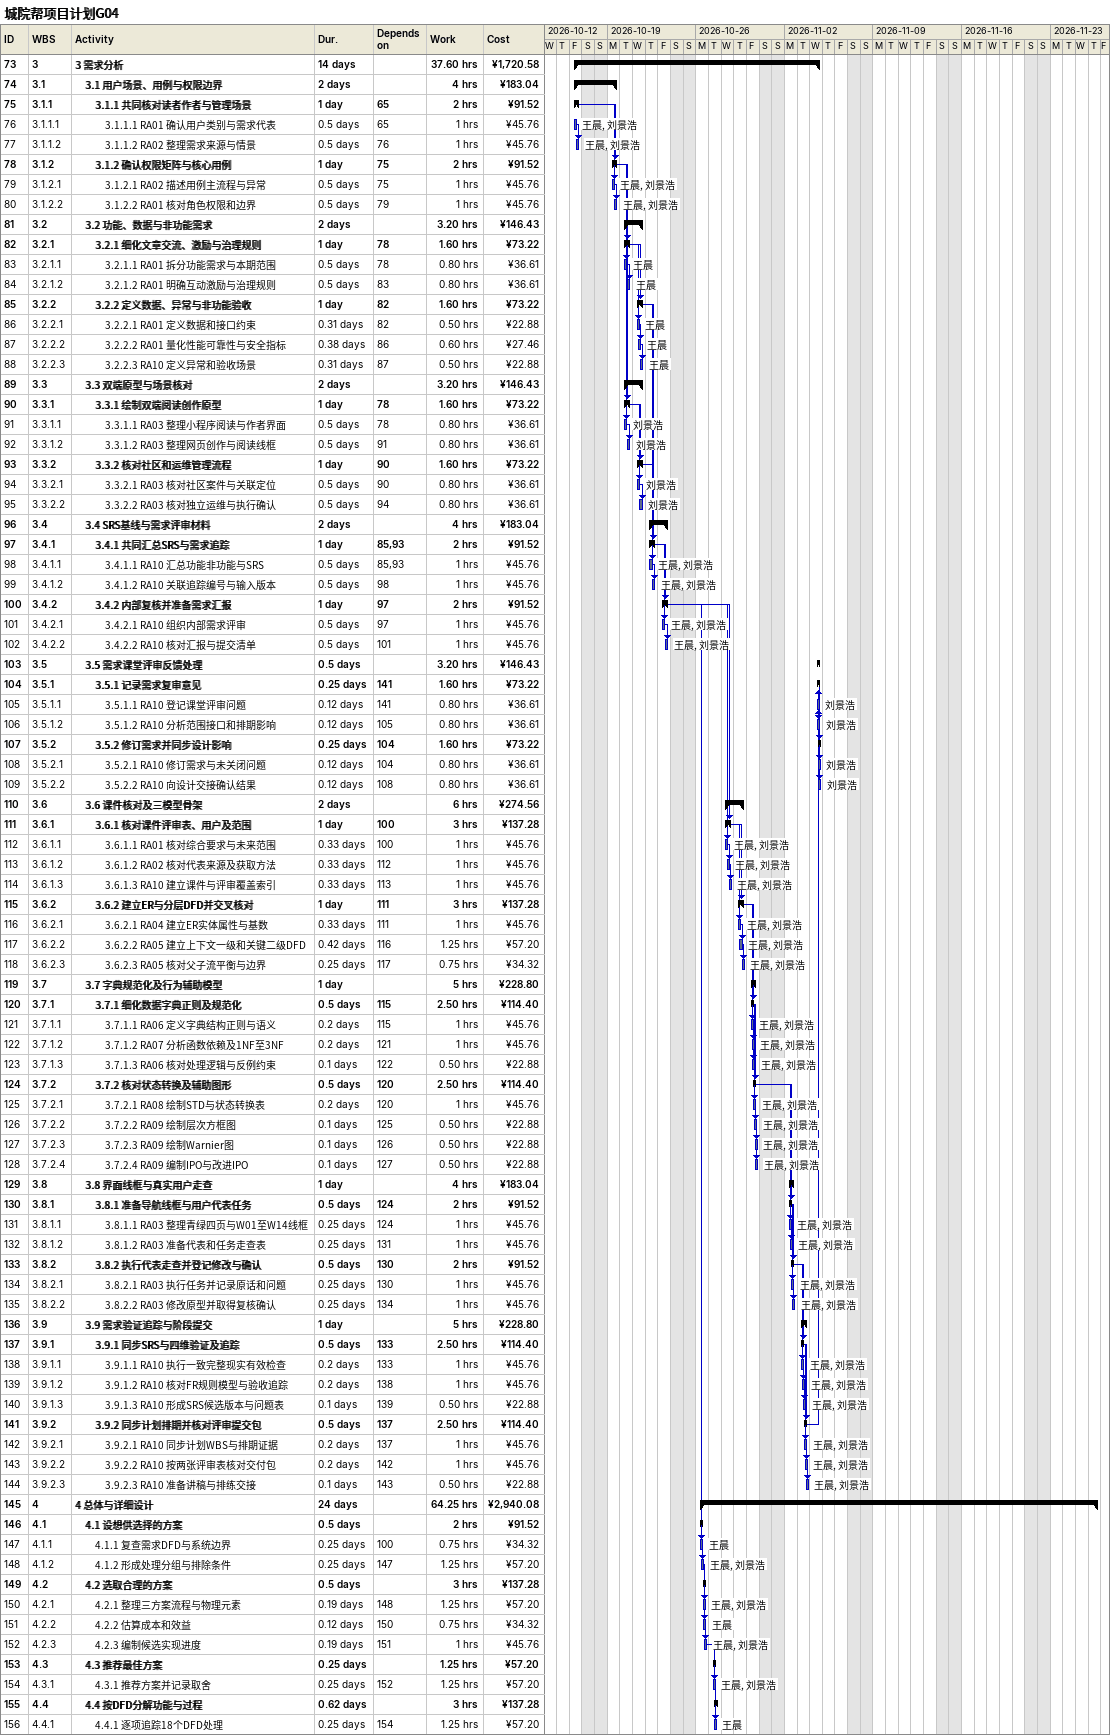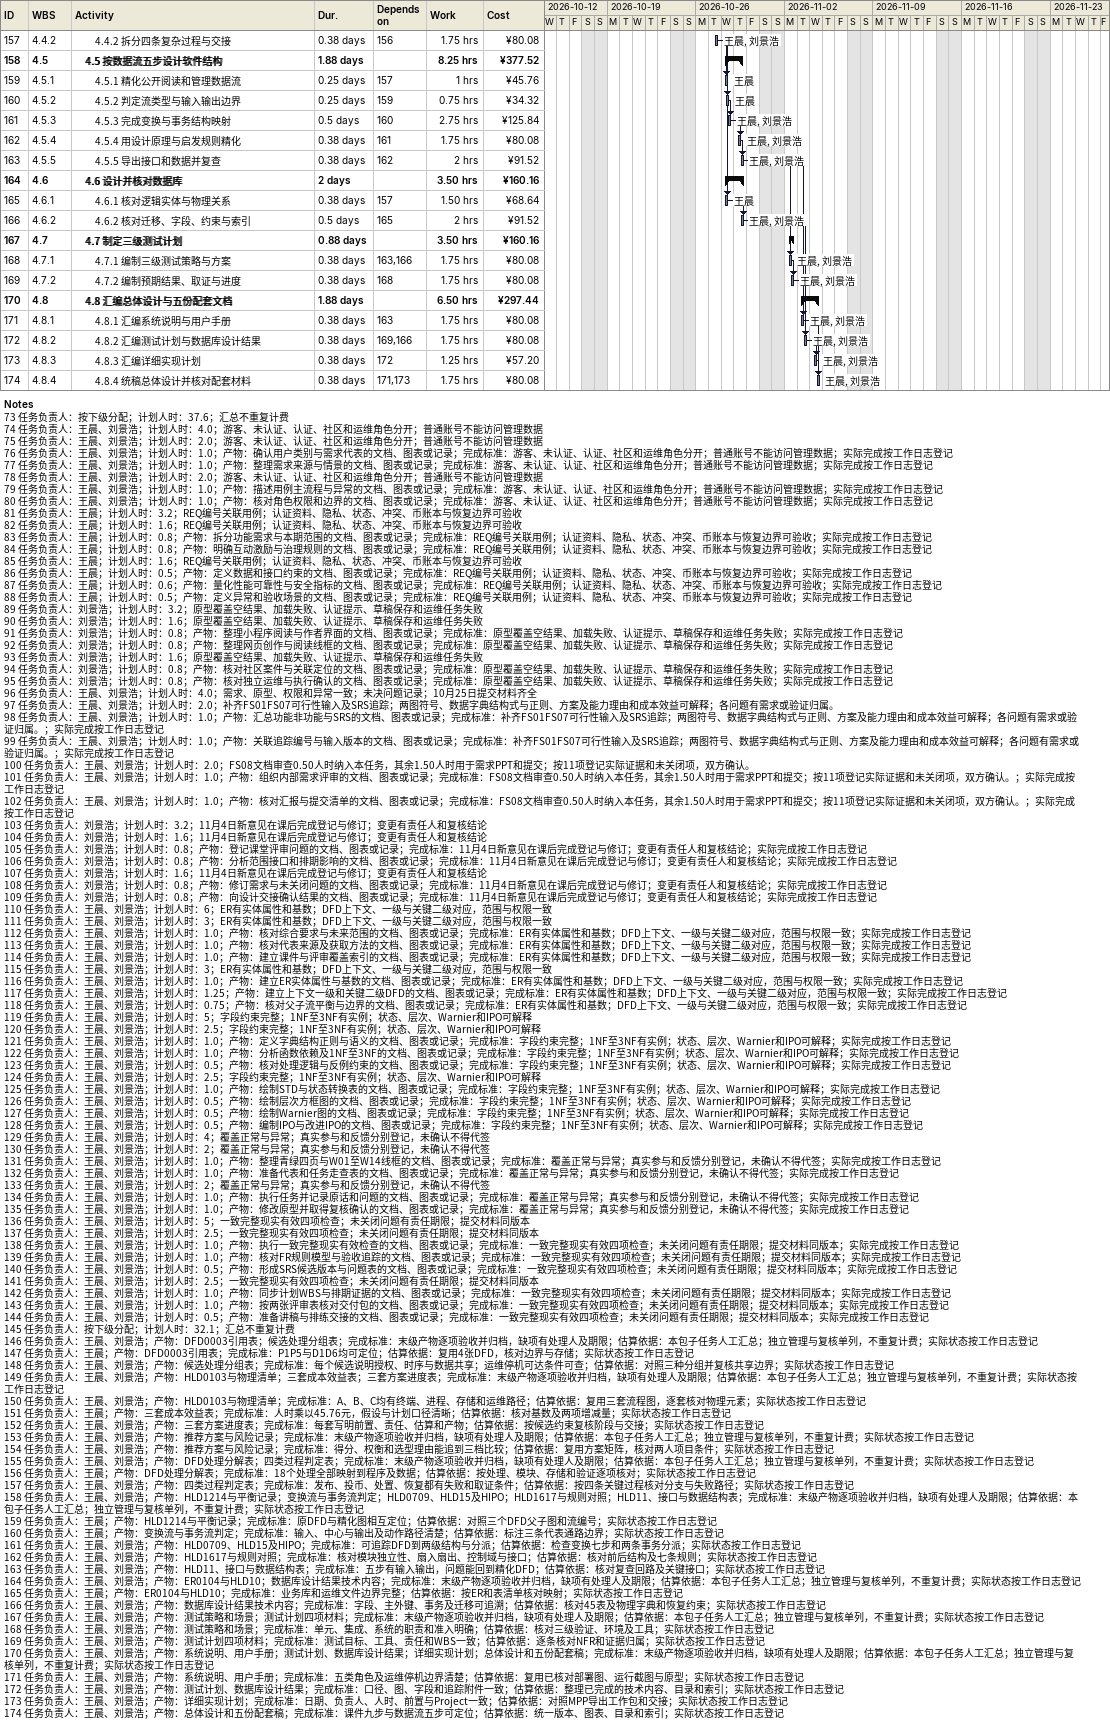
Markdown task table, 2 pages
城院帮项目计划G04

| ID | WBS | Task | Duration | Start | Finish | Predecessors | Resources | Work (h) | Cost (¥) |
|---|---|---|---|---|---|---|---|---|---|
| 73 | 3 | **3 需求分析** | 14d | 2026-10-16 | 2026-11-04 |  |  | 37.60 | 1720.58 |
| 74 | 3.1 | **3.1 用户场景、用例与权限边界** | 2d | 2026-10-16 | 2026-10-19 |  |  | 4 | 183.04 |
| 75 | 3.1.1 | **3.1.1 共同核对读者作者与管理场景** | 1d | 2026-10-16 | 2026-10-16 | 65 |  | 2 | 91.52 |
| 76 | 3.1.1.1 | 3.1.1.1 RA01 确认用户类别与需求代表 | 0.5d | 2026-10-16 | 2026-10-16 | 65 | 王晨, 刘景浩 | 1 | 45.76 |
| 77 | 3.1.1.2 | 3.1.1.2 RA02 整理需求来源与情景 | 0.5d | 2026-10-16 | 2026-10-16 | 76 | 王晨, 刘景浩 | 1 | 45.76 |
| 78 | 3.1.2 | **3.1.2 确认权限矩阵与核心用例** | 1d | 2026-10-19 | 2026-10-19 | 75 |  | 2 | 91.52 |
| 79 | 3.1.2.1 | 3.1.2.1 RA02 描述用例主流程与异常 | 0.5d | 2026-10-19 | 2026-10-19 | 75 | 王晨, 刘景浩 | 1 | 45.76 |
| 80 | 3.1.2.2 | 3.1.2.2 RA01 核对角色权限和边界 | 0.5d | 2026-10-19 | 2026-10-19 | 79 | 王晨, 刘景浩 | 1 | 45.76 |
| 81 | 3.2 | **3.2 功能、数据与非功能需求** | 2d | 2026-10-20 | 2026-10-21 |  |  | 3.20 | 146.43 |
| 82 | 3.2.1 | **3.2.1 细化文章交流、激励与治理规则** | 1d | 2026-10-20 | 2026-10-20 | 78 |  | 1.60 | 73.22 |
| 83 | 3.2.1.1 | 3.2.1.1 RA01 拆分功能需求与本期范围 | 0.5d | 2026-10-20 | 2026-10-20 | 78 | 王晨 | 0.80 | 36.61 |
| 84 | 3.2.1.2 | 3.2.1.2 RA01 明确互动激励与治理规则 | 0.5d | 2026-10-20 | 2026-10-20 | 83 | 王晨 | 0.80 | 36.61 |
| 85 | 3.2.2 | **3.2.2 定义数据、异常与非功能验收** | 1d | 2026-10-21 | 2026-10-21 | 82 |  | 1.60 | 73.22 |
| 86 | 3.2.2.1 | 3.2.2.1 RA01 定义数据和接口约束 | 0.31d | 2026-10-21 | 2026-10-21 | 82 | 王晨 | 0.50 | 22.88 |
| 87 | 3.2.2.2 | 3.2.2.2 RA01 量化性能可靠性与安全指标 | 0.38d | 2026-10-21 | 2026-10-21 | 86 | 王晨 | 0.60 | 27.46 |
| 88 | 3.2.2.3 | 3.2.2.3 RA10 定义异常和验收场景 | 0.31d | 2026-10-21 | 2026-10-21 | 87 | 王晨 | 0.50 | 22.88 |
| 89 | 3.3 | **3.3 双端原型与场景核对** | 2d | 2026-10-20 | 2026-10-21 |  |  | 3.20 | 146.43 |
| 90 | 3.3.1 | **3.3.1 绘制双端阅读创作原型** | 1d | 2026-10-20 | 2026-10-20 | 78 |  | 1.60 | 73.22 |
| 91 | 3.3.1.1 | 3.3.1.1 RA03 整理小程序阅读与作者界面 | 0.5d | 2026-10-20 | 2026-10-20 | 78 | 刘景浩 | 0.80 | 36.61 |
| 92 | 3.3.1.2 | 3.3.1.2 RA03 整理网页创作与阅读线框 | 0.5d | 2026-10-20 | 2026-10-20 | 91 | 刘景浩 | 0.80 | 36.61 |
| 93 | 3.3.2 | **3.3.2 核对社区和运维管理流程** | 1d | 2026-10-21 | 2026-10-21 | 90 |  | 1.60 | 73.22 |
| 94 | 3.3.2.1 | 3.3.2.1 RA03 核对社区案件与关联定位 | 0.5d | 2026-10-21 | 2026-10-21 | 90 | 刘景浩 | 0.80 | 36.61 |
| 95 | 3.3.2.2 | 3.3.2.2 RA03 核对独立运维与执行确认 | 0.5d | 2026-10-21 | 2026-10-21 | 94 | 刘景浩 | 0.80 | 36.61 |
| 96 | 3.4 | **3.4 SRS基线与需求评审材料** | 2d | 2026-10-22 | 2026-10-23 |  |  | 4 | 183.04 |
| 97 | 3.4.1 | **3.4.1 共同汇总SRS与需求追踪** | 1d | 2026-10-22 | 2026-10-22 | 85, 93 |  | 2 | 91.52 |
| 98 | 3.4.1.1 | 3.4.1.1 RA10 汇总功能非功能与SRS | 0.5d | 2026-10-22 | 2026-10-22 | 85, 93 | 王晨, 刘景浩 | 1 | 45.76 |
| 99 | 3.4.1.2 | 3.4.1.2 RA10 关联追踪编号与输入版本 | 0.5d | 2026-10-22 | 2026-10-22 | 98 | 王晨, 刘景浩 | 1 | 45.76 |
| 100 | 3.4.2 | **3.4.2 内部复核并准备需求汇报** | 1d | 2026-10-23 | 2026-10-23 | 97 |  | 2 | 91.52 |
| 101 | 3.4.2.1 | 3.4.2.1 RA10 组织内部需求评审 | 0.5d | 2026-10-23 | 2026-10-23 | 97 | 王晨, 刘景浩 | 1 | 45.76 |
| 102 | 3.4.2.2 | 3.4.2.2 RA10 核对汇报与提交清单 | 0.5d | 2026-10-23 | 2026-10-23 | 101 | 王晨, 刘景浩 | 1 | 45.76 |
| 103 | 3.5 | **3.5 需求课堂评审反馈处理** | 0.5d | 2026-11-04 | 2026-11-04 |  |  | 3.20 | 146.43 |
| 104 | 3.5.1 | **3.5.1 记录需求复审意见** | 0.25d | 2026-11-04 | 2026-11-04 | 141 |  | 1.60 | 73.22 |
| 105 | 3.5.1.1 | 3.5.1.1 RA10 登记课堂评审问题 | 0.12d | 2026-11-04 | 2026-11-04 | 141 | 刘景浩 | 0.80 | 36.61 |
| 106 | 3.5.1.2 | 3.5.1.2 RA10 分析范围接口和排期影响 | 0.12d | 2026-11-04 | 2026-11-04 | 105 | 刘景浩 | 0.80 | 36.61 |
| 107 | 3.5.2 | **3.5.2 修订需求并同步设计影响** | 0.25d | 2026-11-04 | 2026-11-04 | 104 |  | 1.60 | 73.22 |
| 108 | 3.5.2.1 | 3.5.2.1 RA10 修订需求与未关闭问题 | 0.12d | 2026-11-04 | 2026-11-04 | 104 | 刘景浩 | 0.80 | 36.61 |
| 109 | 3.5.2.2 | 3.5.2.2 RA10 向设计交接确认结果 | 0.12d | 2026-11-04 | 2026-11-04 | 108 | 刘景浩 | 0.80 | 36.61 |
| 110 | 3.6 | **3.6 课件核对及三模型骨架** | 2d | 2026-10-28 | 2026-10-29 |  |  | 6 | 274.56 |
| 111 | 3.6.1 | **3.6.1 核对课件评审表、用户及范围** | 1d | 2026-10-28 | 2026-10-28 | 100 |  | 3 | 137.28 |
| 112 | 3.6.1.1 | 3.6.1.1 RA01 核对综合要求与未来范围 | 0.33d | 2026-10-28 | 2026-10-28 | 100 | 王晨, 刘景浩 | 1 | 45.76 |
| 113 | 3.6.1.2 | 3.6.1.2 RA02 核对代表来源及获取方法 | 0.33d | 2026-10-28 | 2026-10-28 | 112 | 王晨, 刘景浩 | 1 | 45.76 |
| 114 | 3.6.1.3 | 3.6.1.3 RA10 建立课件与评审覆盖索引 | 0.33d | 2026-10-28 | 2026-10-28 | 113 | 王晨, 刘景浩 | 1 | 45.76 |
| 115 | 3.6.2 | **3.6.2 建立ER与分层DFD并交叉核对** | 1d | 2026-10-29 | 2026-10-29 | 111 |  | 3 | 137.28 |
| 116 | 3.6.2.1 | 3.6.2.1 RA04 建立ER实体属性与基数 | 0.33d | 2026-10-29 | 2026-10-29 | 111 | 王晨, 刘景浩 | 1 | 45.76 |
| 117 | 3.6.2.2 | 3.6.2.2 RA05 建立上下文一级和关键二级DFD | 0.42d | 2026-10-29 | 2026-10-29 | 116 | 王晨, 刘景浩 | 1.25 | 57.20 |
| 118 | 3.6.2.3 | 3.6.2.3 RA05 核对父子流平衡与边界 | 0.25d | 2026-10-29 | 2026-10-29 | 117 | 王晨, 刘景浩 | 0.75 | 34.32 |
| 119 | 3.7 | **3.7 字典规范化及行为辅助模型** | 1d | 2026-10-30 | 2026-10-30 |  |  | 5 | 228.80 |
| 120 | 3.7.1 | **3.7.1 细化数据字典正则及规范化** | 0.5d | 2026-10-30 | 2026-10-30 | 115 |  | 2.50 | 114.40 |
| 121 | 3.7.1.1 | 3.7.1.1 RA06 定义字典结构正则与语义 | 0.2d | 2026-10-30 | 2026-10-30 | 115 | 王晨, 刘景浩 | 1 | 45.76 |
| 122 | 3.7.1.2 | 3.7.1.2 RA07 分析函数依赖及1NF至3NF | 0.2d | 2026-10-30 | 2026-10-30 | 121 | 王晨, 刘景浩 | 1 | 45.76 |
| 123 | 3.7.1.3 | 3.7.1.3 RA06 核对处理逻辑与反例约束 | 0.1d | 2026-10-30 | 2026-10-30 | 122 | 王晨, 刘景浩 | 0.50 | 22.88 |
| 124 | 3.7.2 | **3.7.2 核对状态转换及辅助图形** | 0.5d | 2026-10-30 | 2026-10-30 | 120 |  | 2.50 | 114.40 |
| 125 | 3.7.2.1 | 3.7.2.1 RA08 绘制STD与状态转换表 | 0.2d | 2026-10-30 | 2026-10-30 | 120 | 王晨, 刘景浩 | 1 | 45.76 |
| 126 | 3.7.2.2 | 3.7.2.2 RA09 绘制层次方框图 | 0.1d | 2026-10-30 | 2026-10-30 | 125 | 王晨, 刘景浩 | 0.50 | 22.88 |
| 127 | 3.7.2.3 | 3.7.2.3 RA09 绘制Warnier图 | 0.1d | 2026-10-30 | 2026-10-30 | 126 | 王晨, 刘景浩 | 0.50 | 22.88 |
| 128 | 3.7.2.4 | 3.7.2.4 RA09 编制IPO与改进IPO | 0.1d | 2026-10-30 | 2026-10-30 | 127 | 王晨, 刘景浩 | 0.50 | 22.88 |
| 129 | 3.8 | **3.8 界面线框与真实用户走查** | 1d | 2026-11-02 | 2026-11-02 |  |  | 4 | 183.04 |
| 130 | 3.8.1 | **3.8.1 准备导航线框与用户代表任务** | 0.5d | 2026-11-02 | 2026-11-02 | 124 |  | 2 | 91.52 |
| 131 | 3.8.1.1 | 3.8.1.1 RA03 整理青绿四页与W01至W14线框 | 0.25d | 2026-11-02 | 2026-11-02 | 124 | 王晨, 刘景浩 | 1 | 45.76 |
| 132 | 3.8.1.2 | 3.8.1.2 RA03 准备代表和任务走查表 | 0.25d | 2026-11-02 | 2026-11-02 | 131 | 王晨, 刘景浩 | 1 | 45.76 |
| 133 | 3.8.2 | **3.8.2 执行代表走查并登记修改与确认** | 0.5d | 2026-11-02 | 2026-11-02 | 130 |  | 2 | 91.52 |
| 134 | 3.8.2.1 | 3.8.2.1 RA03 执行任务并记录原话和问题 | 0.25d | 2026-11-02 | 2026-11-02 | 130 | 王晨, 刘景浩 | 1 | 45.76 |
| 135 | 3.8.2.2 | 3.8.2.2 RA03 修改原型并取得复核确认 | 0.25d | 2026-11-02 | 2026-11-02 | 134 | 王晨, 刘景浩 | 1 | 45.76 |
| 136 | 3.9 | **3.9 需求验证追踪与阶段提交** | 1d | 2026-11-03 | 2026-11-03 |  |  | 5 | 228.80 |
| 137 | 3.9.1 | **3.9.1 同步SRS与四维验证及追踪** | 0.5d | 2026-11-03 | 2026-11-03 | 133 |  | 2.50 | 114.40 |
| 138 | 3.9.1.1 | 3.9.1.1 RA10 执行一致完整现实有效检查 | 0.2d | 2026-11-03 | 2026-11-03 | 133 | 王晨, 刘景浩 | 1 | 45.76 |
| 139 | 3.9.1.2 | 3.9.1.2 RA10 核对FR规则模型与验收追踪 | 0.2d | 2026-11-03 | 2026-11-03 | 138 | 王晨, 刘景浩 | 1 | 45.76 |
| 140 | 3.9.1.3 | 3.9.1.3 RA10 形成SRS候选版本与问题表 | 0.1d | 2026-11-03 | 2026-11-03 | 139 | 王晨, 刘景浩 | 0.50 | 22.88 |
| 141 | 3.9.2 | **3.9.2 同步计划排期并核对评审提交包** | 0.5d | 2026-11-03 | 2026-11-03 | 137 |  | 2.50 | 114.40 |
| 142 | 3.9.2.1 | 3.9.2.1 RA10 同步计划WBS与排期证据 | 0.2d | 2026-11-03 | 2026-11-03 | 137 | 王晨, 刘景浩 | 1 | 45.76 |
| 143 | 3.9.2.2 | 3.9.2.2 RA10 按两张评审表核对交付包 | 0.2d | 2026-11-03 | 2026-11-03 | 142 | 王晨, 刘景浩 | 1 | 45.76 |
| 144 | 3.9.2.3 | 3.9.2.3 RA10 准备讲稿与排练交接 | 0.1d | 2026-11-03 | 2026-11-03 | 143 | 王晨, 刘景浩 | 0.50 | 22.88 |
| 145 | 4 | **4 总体与详细设计** | 24d | 2026-10-26 | 2026-11-26 |  |  | 64.25 | 2940.08 |
| 146 | 4.1 | **4.1 设想供选择的方案** | 0.5d | 2026-10-26 | 2026-10-26 |  |  | 2 | 91.52 |
| 147 | 4.1.1 | 4.1.1 复查需求DFD与系统边界 | 0.25d | 2026-10-26 | 2026-10-26 | 100 | 王晨 | 0.75 | 34.32 |
| 148 | 4.1.2 | 4.1.2 形成处理分组与排除条件 | 0.25d | 2026-10-26 | 2026-10-26 | 147 | 王晨, 刘景浩 | 1.25 | 57.20 |
| 149 | 4.2 | **4.2 选取合理的方案** | 0.5d | 2026-10-26 | 2026-10-26 |  |  | 3 | 137.28 |
| 150 | 4.2.1 | 4.2.1 整理三方案流程与物理元素 | 0.19d | 2026-10-26 | 2026-10-26 | 148 | 王晨, 刘景浩 | 1.25 | 57.20 |
| 151 | 4.2.2 | 4.2.2 估算成本和效益 | 0.12d | 2026-10-26 | 2026-10-26 | 150 | 王晨 | 0.75 | 34.32 |
| 152 | 4.2.3 | 4.2.3 编制候选实现进度 | 0.19d | 2026-10-26 | 2026-10-26 | 151 | 王晨, 刘景浩 | 1 | 45.76 |
| 153 | 4.3 | **4.3 推荐最佳方案** | 0.25d | 2026-10-27 | 2026-10-27 |  |  | 1.25 | 57.20 |
| 154 | 4.3.1 | 4.3.1 推荐方案并记录取舍 | 0.25d | 2026-10-27 | 2026-10-27 | 152 | 王晨, 刘景浩 | 1.25 | 57.20 |
| 155 | 4.4 | **4.4 按DFD分解功能与过程** | 0.62d | 2026-10-27 | 2026-10-27 |  |  | 3 | 137.28 |
| 156 | 4.4.1 | 4.4.1 逐项追踪18个DFD处理 | 0.25d | 2026-10-27 | 2026-10-27 | 154 | 王晨 | 1.25 | 57.20 |
| 157 | 4.4.2 | 4.4.2 拆分四条复杂过程与交接 | 0.38d | 2026-10-27 | 2026-10-27 | 156 | 王晨, 刘景浩 | 1.75 | 80.08 |
| 158 | 4.5 | **4.5 按数据流五步设计软件结构** | 1.88d | 2026-10-28 | 2026-10-29 |  |  | 8.25 | 377.52 |
| 159 | 4.5.1 | 4.5.1 精化公开阅读和管理数据流 | 0.25d | 2026-10-28 | 2026-10-28 | 157 | 王晨 | 1 | 45.76 |
| 160 | 4.5.2 | 4.5.2 判定流类型与输入输出边界 | 0.25d | 2026-10-28 | 2026-10-28 | 159 | 王晨 | 0.75 | 34.32 |
| 161 | 4.5.3 | 4.5.3 完成变换与事务结构映射 | 0.5d | 2026-10-28 | 2026-10-28 | 160 | 王晨, 刘景浩 | 2.75 | 125.84 |
| 162 | 4.5.4 | 4.5.4 用设计原理与启发规则精化 | 0.38d | 2026-10-29 | 2026-10-29 | 161 | 王晨, 刘景浩 | 1.75 | 80.08 |
| 163 | 4.5.5 | 4.5.5 导出接口和数据并复查 | 0.38d | 2026-10-29 | 2026-10-29 | 162 | 王晨, 刘景浩 | 2 | 91.52 |
| 164 | 4.6 | **4.6 设计并核对数据库** | 2d | 2026-10-28 | 2026-10-29 |  |  | 3.50 | 160.16 |
| 165 | 4.6.1 | 4.6.1 核对逻辑实体与物理关系 | 0.38d | 2026-10-28 | 2026-10-28 | 157 | 王晨 | 1.50 | 68.64 |
| 166 | 4.6.2 | 4.6.2 核对迁移、字段、约束与索引 | 0.5d | 2026-10-29 | 2026-10-29 | 165 | 王晨, 刘景浩 | 2 | 91.52 |
| 167 | 4.7 | **4.7 制定三级测试计划** | 0.88d | 2026-11-02 | 2026-11-02 |  |  | 3.50 | 160.16 |
| 168 | 4.7.1 | 4.7.1 编制三级测试策略与方案 | 0.38d | 2026-11-02 | 2026-11-02 | 163, 166 | 王晨, 刘景浩 | 1.75 | 80.08 |
| 169 | 4.7.2 | 4.7.2 编制预期结果、取证与进度 | 0.38d | 2026-11-02 | 2026-11-02 | 168 | 王晨, 刘景浩 | 1.75 | 80.08 |
| 170 | 4.8 | **4.8 汇编总体设计与五份配套文档** | 1.88d | 2026-11-03 | 2026-11-04 |  |  | 6.50 | 297.44 |
| 171 | 4.8.1 | 4.8.1 汇编系统说明与用户手册 | 0.38d | 2026-11-03 | 2026-11-03 | 163 | 王晨, 刘景浩 | 1.75 | 80.08 |
| 172 | 4.8.2 | 4.8.2 汇编测试计划与数据库设计结果 | 0.38d | 2026-11-03 | 2026-11-03 | 169, 166 | 王晨, 刘景浩 | 1.75 | 80.08 |
| 173 | 4.8.3 | 4.8.3 汇编详细实现计划 | 0.38d | 2026-11-04 | 2026-11-04 | 172 | 王晨, 刘景浩 | 1.25 | 57.20 |
| 174 | 4.8.4 | 4.8.4 统稿总体设计并核对配套材料 | 0.38d | 2026-11-04 | 2026-11-04 | 171, 173 | 王晨, 刘景浩 | 1.75 | 80.08 |

Notes
- 73: 任务负责人：按下级分配；计划人时：37.6；汇总不重复计费
- 74: 任务负责人：王晨、刘景浩；计划人时：4.0；游客、未认证、认证、社区和运维角色分开；普通账号不能访问管理数据
- 75: 任务负责人：王晨、刘景浩；计划人时：2.0；游客、未认证、认证、社区和运维角色分开；普通账号不能访问管理数据
- 76: 任务负责人：王晨、刘景浩；计划人时：1.0；产物：确认用户类别与需求代表的文档、图表或记录；完成标准：游客、未认证、认证、社区和运维角色分开；普通账号不能访问管理数据；实际完成按工作日志登记
- 77: 任务负责人：王晨、刘景浩；计划人时：1.0；产物：整理需求来源与情景的文档、图表或记录；完成标准：游客、未认证、认证、社区和运维角色分开；普通账号不能访问管理数据；实际完成按工作日志登记
- 78: 任务负责人：王晨、刘景浩；计划人时：2.0；游客、未认证、认证、社区和运维角色分开；普通账号不能访问管理数据
- 79: 任务负责人：王晨、刘景浩；计划人时：1.0；产物：描述用例主流程与异常的文档、图表或记录；完成标准：游客、未认证、认证、社区和运维角色分开；普通账号不能访问管理数据；实际完成按工作日志登记
- 80: 任务负责人：王晨、刘景浩；计划人时：1.0；产物：核对角色权限和边界的文档、图表或记录；完成标准：游客、未认证、认证、社区和运维角色分开；普通账号不能访问管理数据；实际完成按工作日志登记
- 81: 任务负责人：王晨；计划人时：3.2；REQ编号关联用例；认证资料、隐私、状态、冲突、币账本与恢复边界可验收
- 82: 任务负责人：王晨；计划人时：1.6；REQ编号关联用例；认证资料、隐私、状态、冲突、币账本与恢复边界可验收
- 83: 任务负责人：王晨；计划人时：0.8；产物：拆分功能需求与本期范围的文档、图表或记录；完成标准：REQ编号关联用例；认证资料、隐私、状态、冲突、币账本与恢复边界可验收；实际完成按工作日志登记
- 84: 任务负责人：王晨；计划人时：0.8；产物：明确互动激励与治理规则的文档、图表或记录；完成标准：REQ编号关联用例；认证资料、隐私、状态、冲突、币账本与恢复边界可验收；实际完成按工作日志登记
- 85: 任务负责人：王晨；计划人时：1.6；REQ编号关联用例；认证资料、隐私、状态、冲突、币账本与恢复边界可验收
- 86: 任务负责人：王晨；计划人时：0.5；产物：定义数据和接口约束的文档、图表或记录；完成标准：REQ编号关联用例；认证资料、隐私、状态、冲突、币账本与恢复边界可验收；实际完成按工作日志登记
- 87: 任务负责人：王晨；计划人时：0.6；产物：量化性能可靠性与安全指标的文档、图表或记录；完成标准：REQ编号关联用例；认证资料、隐私、状态、冲突、币账本与恢复边界可验收；实际完成按工作日志登记
- 88: 任务负责人：王晨；计划人时：0.5；产物：定义异常和验收场景的文档、图表或记录；完成标准：REQ编号关联用例；认证资料、隐私、状态、冲突、币账本与恢复边界可验收；实际完成按工作日志登记
- 89: 任务负责人：刘景浩；计划人时：3.2；原型覆盖空结果、加载失败、认证提示、草稿保存和运维任务失败
- 90: 任务负责人：刘景浩；计划人时：1.6；原型覆盖空结果、加载失败、认证提示、草稿保存和运维任务失败
- 91: 任务负责人：刘景浩；计划人时：0.8；产物：整理小程序阅读与作者界面的文档、图表或记录；完成标准：原型覆盖空结果、加载失败、认证提示、草稿保存和运维任务失败；实际完成按工作日志登记
- 92: 任务负责人：刘景浩；计划人时：0.8；产物：整理网页创作与阅读线框的文档、图表或记录；完成标准：原型覆盖空结果、加载失败、认证提示、草稿保存和运维任务失败；实际完成按工作日志登记
- 93: 任务负责人：刘景浩；计划人时：1.6；原型覆盖空结果、加载失败、认证提示、草稿保存和运维任务失败
- 94: 任务负责人：刘景浩；计划人时：0.8；产物：核对社区案件与关联定位的文档、图表或记录；完成标准：原型覆盖空结果、加载失败、认证提示、草稿保存和运维任务失败；实际完成按工作日志登记
- 95: 任务负责人：刘景浩；计划人时：0.8；产物：核对独立运维与执行确认的文档、图表或记录；完成标准：原型覆盖空结果、加载失败、认证提示、草稿保存和运维任务失败；实际完成按工作日志登记
- 96: 任务负责人：王晨、刘景浩；计划人时：4.0；需求、原型、权限和异常一致；未决问题记录；10月25日提交材料齐全
- 97: 任务负责人：王晨、刘景浩；计划人时：2.0；补齐FS01FS07可行性输入及SRS追踪；两图符号、数据字典结构式与正则、方案及能力理由和成本效益可解释；各问题有需求或验证归属。
- 98: 任务负责人：王晨、刘景浩；计划人时：1.0；产物：汇总功能非功能与SRS的文档、图表或记录；完成标准：补齐FS01FS07可行性输入及SRS追踪；两图符号、数据字典结构式与正则、方案及能力理由和成本效益可解释；各问题有需求或验证归属。；实际完成按工作日志登记
- 99: 任务负责人：王晨、刘景浩；计划人时：1.0；产物：关联追踪编号与输入版本的文档、图表或记录；完成标准：补齐FS01FS07可行性输入及SRS追踪；两图符号、数据字典结构式与正则、方案及能力理由和成本效益可解释；各问题有需求或验证归属。；实际完成按工作日志登记
- 100: 任务负责人：王晨、刘景浩；计划人时：2.0；FS08文档审查0.50人时纳入本任务，其余1.50人时用于需求PPT和提交；按11项登记实际证据和未关闭项，双方确认。
- 101: 任务负责人：王晨、刘景浩；计划人时：1.0；产物：组织内部需求评审的文档、图表或记录；完成标准：FS08文档审查0.50人时纳入本任务，其余1.50人时用于需求PPT和提交；按11项登记实际证据和未关闭项，双方确认。；实际完成按工作日志登记
- 102: 任务负责人：王晨、刘景浩；计划人时：1.0；产物：核对汇报与提交清单的文档、图表或记录；完成标准：FS08文档审查0.50人时纳入本任务，其余1.50人时用于需求PPT和提交；按11项登记实际证据和未关闭项，双方确认。；实际完成按工作日志登记
- 103: 任务负责人：刘景浩；计划人时：3.2；11月4日新意见在课后完成登记与修订；变更有责任人和复核结论
- 104: 任务负责人：刘景浩；计划人时：1.6；11月4日新意见在课后完成登记与修订；变更有责任人和复核结论
- 105: 任务负责人：刘景浩；计划人时：0.8；产物：登记课堂评审问题的文档、图表或记录；完成标准：11月4日新意见在课后完成登记与修订；变更有责任人和复核结论；实际完成按工作日志登记
- 106: 任务负责人：刘景浩；计划人时：0.8；产物：分析范围接口和排期影响的文档、图表或记录；完成标准：11月4日新意见在课后完成登记与修订；变更有责任人和复核结论；实际完成按工作日志登记
- 107: 任务负责人：刘景浩；计划人时：1.6；11月4日新意见在课后完成登记与修订；变更有责任人和复核结论
- 108: 任务负责人：刘景浩；计划人时：0.8；产物：修订需求与未关闭问题的文档、图表或记录；完成标准：11月4日新意见在课后完成登记与修订；变更有责任人和复核结论；实际完成按工作日志登记
- 109: 任务负责人：刘景浩；计划人时：0.8；产物：向设计交接确认结果的文档、图表或记录；完成标准：11月4日新意见在课后完成登记与修订；变更有责任人和复核结论；实际完成按工作日志登记
- 110: 任务负责人：王晨、刘景浩；计划人时：6；ER有实体属性和基数；DFD上下文、一级与关键二级对应，范围与权限一致
- 111: 任务负责人：王晨、刘景浩；计划人时：3；ER有实体属性和基数；DFD上下文、一级与关键二级对应，范围与权限一致
- 112: 任务负责人：王晨、刘景浩；计划人时：1.0；产物：核对综合要求与未来范围的文档、图表或记录；完成标准：ER有实体属性和基数；DFD上下文、一级与关键二级对应，范围与权限一致；实际完成按工作日志登记
- 113: 任务负责人：王晨、刘景浩；计划人时：1.0；产物：核对代表来源及获取方法的文档、图表或记录；完成标准：ER有实体属性和基数；DFD上下文、一级与关键二级对应，范围与权限一致；实际完成按工作日志登记
- 114: 任务负责人：王晨、刘景浩；计划人时：1.0；产物：建立课件与评审覆盖索引的文档、图表或记录；完成标准：ER有实体属性和基数；DFD上下文、一级与关键二级对应，范围与权限一致；实际完成按工作日志登记
- 115: 任务负责人：王晨、刘景浩；计划人时：3；ER有实体属性和基数；DFD上下文、一级与关键二级对应，范围与权限一致
- 116: 任务负责人：王晨、刘景浩；计划人时：1.0；产物：建立ER实体属性与基数的文档、图表或记录；完成标准：ER有实体属性和基数；DFD上下文、一级与关键二级对应，范围与权限一致；实际完成按工作日志登记
- 117: 任务负责人：王晨、刘景浩；计划人时：1.25；产物：建立上下文一级和关键二级DFD的文档、图表或记录；完成标准：ER有实体属性和基数；DFD上下文、一级与关键二级对应，范围与权限一致；实际完成按工作日志登记
- 118: 任务负责人：王晨、刘景浩；计划人时：0.75；产物：核对父子流平衡与边界的文档、图表或记录；完成标准：ER有实体属性和基数；DFD上下文、一级与关键二级对应，范围与权限一致；实际完成按工作日志登记
- 119: 任务负责人：王晨、刘景浩；计划人时：5；字段约束完整；1NF至3NF有实例；状态、层次、Warnier和IPO可解释
- 120: 任务负责人：王晨、刘景浩；计划人时：2.5；字段约束完整；1NF至3NF有实例；状态、层次、Warnier和IPO可解释
- 121: 任务负责人：王晨、刘景浩；计划人时：1.0；产物：定义字典结构正则与语义的文档、图表或记录；完成标准：字段约束完整；1NF至3NF有实例；状态、层次、Warnier和IPO可解释；实际完成按工作日志登记
- 122: 任务负责人：王晨、刘景浩；计划人时：1.0；产物：分析函数依赖及1NF至3NF的文档、图表或记录；完成标准：字段约束完整；1NF至3NF有实例；状态、层次、Warnier和IPO可解释；实际完成按工作日志登记
- 123: 任务负责人：王晨、刘景浩；计划人时：0.5；产物：核对处理逻辑与反例约束的文档、图表或记录；完成标准：字段约束完整；1NF至3NF有实例；状态、层次、Warnier和IPO可解释；实际完成按工作日志登记
- 124: 任务负责人：王晨、刘景浩；计划人时：2.5；字段约束完整；1NF至3NF有实例；状态、层次、Warnier和IPO可解释
- 125: 任务负责人：王晨、刘景浩；计划人时：1.0；产物：绘制STD与状态转换表的文档、图表或记录；完成标准：字段约束完整；1NF至3NF有实例；状态、层次、Warnier和IPO可解释；实际完成按工作日志登记
- 126: 任务负责人：王晨、刘景浩；计划人时：0.5；产物：绘制层次方框图的文档、图表或记录；完成标准：字段约束完整；1NF至3NF有实例；状态、层次、Warnier和IPO可解释；实际完成按工作日志登记
- 127: 任务负责人：王晨、刘景浩；计划人时：0.5；产物：绘制Warnier图的文档、图表或记录；完成标准：字段约束完整；1NF至3NF有实例；状态、层次、Warnier和IPO可解释；实际完成按工作日志登记
- 128: 任务负责人：王晨、刘景浩；计划人时：0.5；产物：编制IPO与改进IPO的文档、图表或记录；完成标准：字段约束完整；1NF至3NF有实例；状态、层次、Warnier和IPO可解释；实际完成按工作日志登记
- 129: 任务负责人：王晨、刘景浩；计划人时：4；覆盖正常与异常；真实参与和反馈分别登记，未确认不得代签
- 130: 任务负责人：王晨、刘景浩；计划人时：2；覆盖正常与异常；真实参与和反馈分别登记，未确认不得代签
- 131: 任务负责人：王晨、刘景浩；计划人时：1.0；产物：整理青绿四页与W01至W14线框的文档、图表或记录；完成标准：覆盖正常与异常；真实参与和反馈分别登记，未确认不得代签；实际完成按工作日志登记
- 132: 任务负责人：王晨、刘景浩；计划人时：1.0；产物：准备代表和任务走查表的文档、图表或记录；完成标准：覆盖正常与异常；真实参与和反馈分别登记，未确认不得代签；实际完成按工作日志登记
- 133: 任务负责人：王晨、刘景浩；计划人时：2；覆盖正常与异常；真实参与和反馈分别登记，未确认不得代签
- 134: 任务负责人：王晨、刘景浩；计划人时：1.0；产物：执行任务并记录原话和问题的文档、图表或记录；完成标准：覆盖正常与异常；真实参与和反馈分别登记，未确认不得代签；实际完成按工作日志登记
- 135: 任务负责人：王晨、刘景浩；计划人时：1.0；产物：修改原型并取得复核确认的文档、图表或记录；完成标准：覆盖正常与异常；真实参与和反馈分别登记，未确认不得代签；实际完成按工作日志登记
- 136: 任务负责人：王晨、刘景浩；计划人时：5；一致完整现实有效四项检查；未关闭问题有责任期限；提交材料同版本
- 137: 任务负责人：王晨、刘景浩；计划人时：2.5；一致完整现实有效四项检查；未关闭问题有责任期限；提交材料同版本
- 138: 任务负责人：王晨、刘景浩；计划人时：1.0；产物：执行一致完整现实有效检查的文档、图表或记录；完成标准：一致完整现实有效四项检查；未关闭问题有责任期限；提交材料同版本；实际完成按工作日志登记
- 139: 任务负责人：王晨、刘景浩；计划人时：1.0；产物：核对FR规则模型与验收追踪的文档、图表或记录；完成标准：一致完整现实有效四项检查；未关闭问题有责任期限；提交材料同版本；实际完成按工作日志登记
- 140: 任务负责人：王晨、刘景浩；计划人时：0.5；产物：形成SRS候选版本与问题表的文档、图表或记录；完成标准：一致完整现实有效四项检查；未关闭问题有责任期限；提交材料同版本；实际完成按工作日志登记
- 141: 任务负责人：王晨、刘景浩；计划人时：2.5；一致完整现实有效四项检查；未关闭问题有责任期限；提交材料同版本
- 142: 任务负责人：王晨、刘景浩；计划人时：1.0；产物：同步计划WBS与排期证据的文档、图表或记录；完成标准：一致完整现实有效四项检查；未关闭问题有责任期限；提交材料同版本；实际完成按工作日志登记
- 143: 任务负责人：王晨、刘景浩；计划人时：1.0；产物：按两张评审表核对交付包的文档、图表或记录；完成标准：一致完整现实有效四项检查；未关闭问题有责任期限；提交材料同版本；实际完成按工作日志登记
- 144: 任务负责人：王晨、刘景浩；计划人时：0.5；产物：准备讲稿与排练交接的文档、图表或记录；完成标准：一致完整现实有效四项检查；未关闭问题有责任期限；提交材料同版本；实际完成按工作日志登记
- 145: 任务负责人：按下级分配；计划人时：32.1；汇总不重复计费
- 146: 任务负责人：王晨、刘景浩；产物：DFD0003引用表；候选处理分组表；完成标准：末级产物逐项验收并归档，缺项有处理人及期限；估算依据：本包子任务人工汇总；独立管理与复核单列，不重复计费；实际状态按工作日志登记
- 147: 任务负责人：王晨；产物：DFD0003引用表；完成标准：P1P5与D1D6均可定位；估算依据：复用4张DFD，核对边界与存储；实际状态按工作日志登记
- 148: 任务负责人：王晨、刘景浩；产物：候选处理分组表；完成标准：每个候选说明授权、时序与数据共享；运维停机可达条件可查；估算依据：对照三种分组并复核共享边界；实际状态按工作日志登记
- 149: 任务负责人：王晨、刘景浩；产物：HLD0103与物理清单；三套成本效益表；三套方案进度表；完成标准：末级产物逐项验收并归档，缺项有处理人及期限；估算依据：本包子任务人工汇总；独立管理与复核单列，不重复计费；实际状态按工作日志登记
- 150: 任务负责人：王晨、刘景浩；产物：HLD0103与物理清单；完成标准：A、B、C均有终端、进程、存储和运维路径；估算依据：复用三套流程图，逐套核对物理元素；实际状态按工作日志登记
- 151: 任务负责人：王晨；产物：三套成本效益表；完成标准：人时乘以45.76元，假设与计划口径清晰；估算依据：核对基数及两项增减量；实际状态按工作日志登记
- 152: 任务负责人：王晨、刘景浩；产物：三套方案进度表；完成标准：每套写明前置、责任、估算和产物；估算依据：按候选约束复核阶段与交接；实际状态按工作日志登记
- 153: 任务负责人：王晨、刘景浩；产物：推荐方案与风险记录；完成标准：末级产物逐项验收并归档，缺项有处理人及期限；估算依据：本包子任务人工汇总；独立管理与复核单列，不重复计费；实际状态按工作日志登记
- 154: 任务负责人：王晨、刘景浩；产物：推荐方案与风险记录；完成标准：得分、权衡和选型理由能追到三档比较；估算依据：复用方案矩阵，核对两人项目条件；实际状态按工作日志登记
- 155: 任务负责人：王晨、刘景浩；产物：DFD处理分解表；四类过程判定表；完成标准：末级产物逐项验收并归档，缺项有处理人及期限；估算依据：本包子任务人工汇总；独立管理与复核单列，不重复计费；实际状态按工作日志登记
- 156: 任务负责人：王晨；产物：DFD处理分解表；完成标准：18个处理全部映射到程序及数据；估算依据：按处理、模块、存储和验证逐项核对；实际状态按工作日志登记
- 157: 任务负责人：王晨、刘景浩；产物：四类过程判定表；完成标准：发布、投币、处置、恢复都有失败和取证条件；估算依据：按四条关键过程核对分支与失败路径；实际状态按工作日志登记
- 158: 任务负责人：王晨、刘景浩；产物：HLD1214与平衡记录；变换流与事务流判定；HLD0709、HLD15及HIPO；HLD1617与规则对照；HLD11、接口与数据结构表；完成标准：末级产物逐项验收并归档，缺项有处理人及期限；估算依据：本包子任务人工汇总；独立管理与复核单列，不重复计费；实际状态按工作日志登记
- 159: 任务负责人：王晨；产物：HLD1214与平衡记录；完成标准：原DFD与精化图相互定位；估算依据：对照三个DFD父子图和流编号；实际状态按工作日志登记
- 160: 任务负责人：王晨；产物：变换流与事务流判定；完成标准：输入、中心与输出及动作路径清楚；估算依据：标注三条代表通路边界；实际状态按工作日志登记
- 161: 任务负责人：王晨、刘景浩；产物：HLD0709、HLD15及HIPO；完成标准：可追踪DFD到两级结构与分派；估算依据：检查变换七步和两条事务分派；实际状态按工作日志登记
- 162: 任务负责人：王晨、刘景浩；产物：HLD1617与规则对照；完成标准：核对模块独立性、扇入扇出、控制域与接口；估算依据：核对前后结构及七条规则；实际状态按工作日志登记
- 163: 任务负责人：王晨、刘景浩；产物：HLD11、接口与数据结构表；完成标准：五步有输入输出，问题能回到精化DFD；估算依据：核对复查回路及关键接口；实际状态按工作日志登记
- 164: 任务负责人：王晨、刘景浩；产物：ER0104与HLD10；数据库设计结果技术内容；完成标准：末级产物逐项验收并归档，缺项有处理人及期限；估算依据：本包子任务人工汇总；独立管理与复核单列，不重复计费；实际状态按工作日志登记
- 165: 任务负责人：王晨；产物：ER0104与HLD10；完成标准：业务库和运维文件边界完整；估算依据：按ER和表清单核对映射；实际状态按工作日志登记
- 166: 任务负责人：王晨、刘景浩；产物：数据库设计结果技术内容；完成标准：字段、主外键、事务及迁移可追溯；估算依据：核对45表及物理字典和恢复约束；实际状态按工作日志登记
- 167: 任务负责人：王晨、刘景浩；产物：测试策略和场景；测试计划四项材料；完成标准：末级产物逐项验收并归档，缺项有处理人及期限；估算依据：本包子任务人工汇总；独立管理与复核单列，不重复计费；实际状态按工作日志登记
- 168: 任务负责人：王晨、刘景浩；产物：测试策略和场景；完成标准：单元、集成、系统的职责和准入明确；估算依据：核对三级验证、环境及工具；实际状态按工作日志登记
- 169: 任务负责人：王晨、刘景浩；产物：测试计划四项材料；完成标准：测试目标、工具、责任和WBS一致；估算依据：逐条核对NFR和证据归属；实际状态按工作日志登记
- 170: 任务负责人：王晨、刘景浩；产物：系统说明、用户手册；测试计划、数据库设计结果；详细实现计划；总体设计和五份配套稿；完成标准：末级产物逐项验收并归档，缺项有处理人及期限；估算依据：本包子任务人工汇总；独立管理与复核单列，不重复计费；实际状态按工作日志登记
- 171: 任务负责人：王晨、刘景浩；产物：系统说明、用户手册；完成标准：五类角色及运维停机边界清楚；估算依据：复用已核对部署图、运行截图与原型；实际状态按工作日志登记
- 172: 任务负责人：王晨、刘景浩；产物：测试计划、数据库设计结果；完成标准：口径、图、字段和追踪附件一致；估算依据：整理已完成的技术内容、目录和索引；实际状态按工作日志登记
- 173: 任务负责人：王晨、刘景浩；产物：详细实现计划；完成标准：日期、负责人、人时、前置与Project一致；估算依据：对照MPP导出工作包和交接；实际状态按工作日志登记
- 174: 任务负责人：王晨、刘景浩；产物：总体设计和五份配套稿；完成标准：课件九步与数据流五步可定位；估算依据：统一版本、图表、目录和索引；实际状态按工作日志登记
